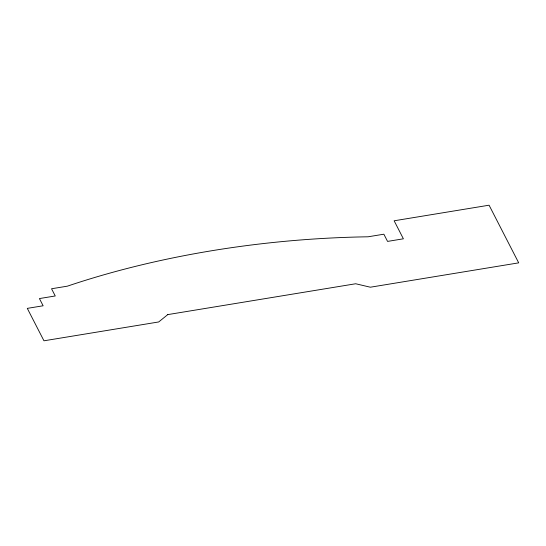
<?xml version="1.0" encoding="UTF-8"?>
<svg xmlns="http://www.w3.org/2000/svg" width="546" height="546" viewBox="0 0 546 546"><rect width="100%" height="100%" fill="white"/><g stroke="black" fill="none" stroke-linecap="round" stroke-linejoin="round"><path stroke-width="0.82" d="M167.779 314.605L158.688 321.963L43.96 340.8L27.3 308.374L43.127 305.774L39.421 298.566L55.248 295.966L51.542 288.759L67.37 286.165A502.061 234.152 -4 0 1 368.038 236.793L383.865 234.2L387.564 241.407L403.392 238.807L394.137 220.789L489.079 205.2L518.7 262.851L370.345 287.21L355.699 283.756L167.779 314.605"/></g></svg>
